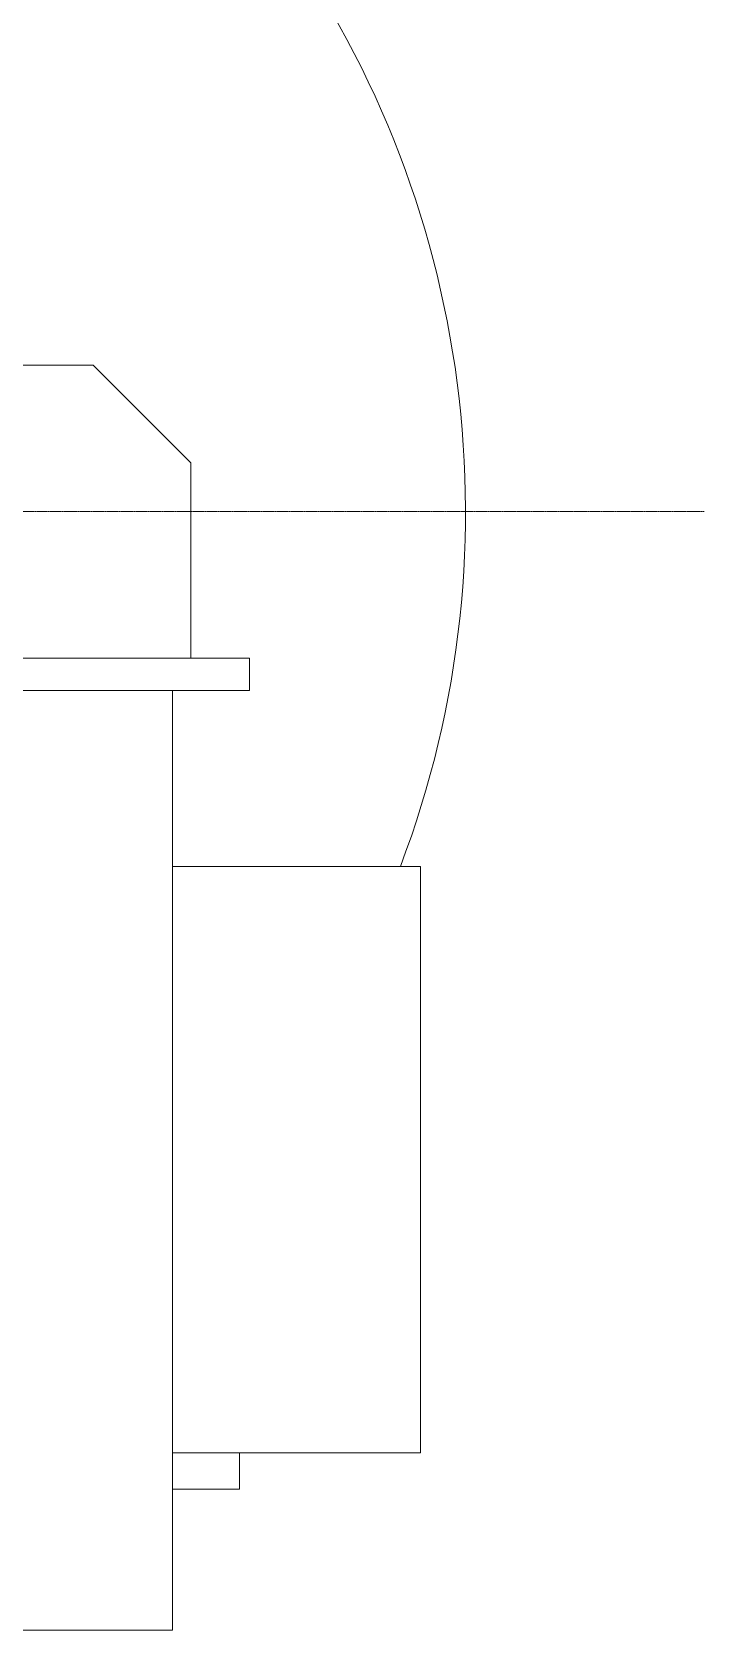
# Model space of a CAD drawing. Units: millimetres at full size. Extents: x -21196 to 21204, y -11807 to 11807.
# Drawn here: x -14887 to -14543, y -8273 to -7456 of the extents above; entities that cross this region are included whole.
import ezdxf

# ---------------------------------------------------------------- set-up
doc = ezdxf.new("R2010")
doc.units = ezdxf.units.MM
doc.header["$LTSCALE"] = 0.5
doc.linetypes.add('USER5', pattern=[2, 1.25, -0.25, 0.25, -0.25])
doc.layers.add('0-B_PV(機器配置図 260128.dwg)', color=7, linetype='Continuous', lineweight=18)

msp = doc.modelspace()

# ---------------------------------------------------------------- linework, layer by layer
at = {"layer": '0-B_PV(機器配置図 260128.dwg)'}
for p, q in [((-14855.74, -7626.1108), (-15005.74, -7626.1108)), ((-14805.7397, -7676.1108), (-14855.7399, -7626.1106)), ((-14805.74, -7776.1108), (-14805.74, -7676.1113)), ((-14775.7399, -7776.1108), (-15005.74, -7776.1108)), ((-14775.7399, -7792.6113), (-14775.7399, -7776.1108)), ((-14775.7399, -7792.6113), (-14945.7398, -7792.6113)), ((-14815.04, -8273.1748), (-14815.04, -7792.6113)), ((-14688.1401, -7882.6111), (-14815.04, -7882.6111)), ((-14688.1401, -8182.6109), (-14688.1401, -7882.6111)), ((-14688.1401, -8182.6109), (-14815.04, -8182.6109)), ((-14780.74, -8201.1108), (-14780.74, -8182.6109)), ((-14780.74, -8201.1108), (-14815.04, -8201.1108)), ((-14815.04, -8273.1748), (-14907.7398, -8273.1748))]:
    msp.add_line(p, q, dxfattribs=at)
at = {"layer": '0-B_PV(機器配置図 260128.dwg)', "linetype": 'USER5'}
msp.add_line((-14543.0573, -7701.1113), (-16211.2009, -7701.1113), dxfattribs=at)
at = {"layer": '0-B_PV(機器配置図 260128.dwg)'}
msp.add_arc((-15175.7399, -7701.1113), 510.6, 339.1781, 95.73242, dxfattribs=at)

doc.saveas('drawing.dxf')
